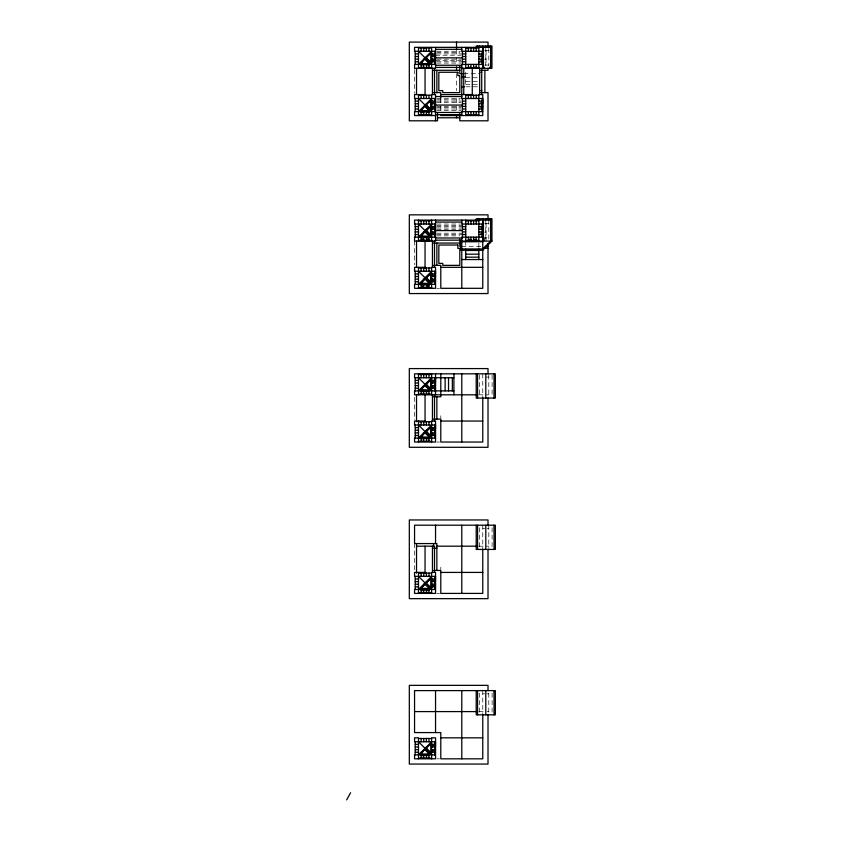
<?xml version="1.0" encoding="UTF-8"?>
<svg xmlns="http://www.w3.org/2000/svg" width="842" height="842" viewBox="0 0 842 842"><rect width="100%" height="100%" fill="white"/><g stroke="black" fill="none" stroke-linecap="round" stroke-linejoin="round"><path stroke-width="0.63" stroke-dasharray="4.21 3.16" d="M484.739 50.594L488.802 50.594M436.861 51.278L460.469 51.278M436.83 52.593L459.879 52.593M436.83 53.909L462.437 53.909M435.546 55.214L461.163 55.214M436.83 59.151L461.163 59.151M484.739 59.466L486.055 59.466M435.546 60.466L461.163 60.466M436.83 61.771L462.437 61.771M436.83 63.087L461.163 63.087M484.739 65.055L488.802 65.055M463.753 73.675L478.835 73.675M463.753 76.464L465.721 76.464M463.753 77.517L465.721 77.517M465.721 77.738L478.835 77.738M465.721 81.411L477.519 81.411M465.721 84.432L477.519 84.432M477.519 86.789L465.721 86.789L465.721 68.339M436.861 98.503L460.469 98.503M436.83 99.819L459.879 99.819M436.83 101.124L461.163 101.124M436.83 102.44L461.163 102.44M436.83 106.376L462.437 106.376M436.83 107.681L461.163 107.681M436.83 108.997L461.163 108.997M436.83 110.313L461.163 110.313M484.739 223.34L488.802 223.34M436.861 224.035L460.469 224.035M436.83 225.351L462.437 225.351M436.83 226.656L462.437 226.656M436.83 227.971L462.437 227.971M436.83 229.277L461.163 229.277M484.739 232.213L486.055 232.213M436.83 233.213L462.437 233.213M436.83 234.529L462.437 234.529M436.83 235.844L459.879 235.844M482.771 237.802L488.802 237.802M461.784 246.432L481.456 246.432M436.861 288.311L439.482 288.311M486.055 377.069L488.802 377.069M478.835 394.814L484.739 394.814M486.055 394.814L488.802 394.814M436.861 442.039L439.482 442.039M482.771 528.45L484.739 528.45M486.971 528.45L488.802 528.45M478.835 546.184L484.739 546.184M485.792 546.184L488.802 546.184M436.861 593.41L439.482 593.41M482.771 693.85L484.739 693.85M486.971 693.85L488.802 693.85M478.835 711.595L485.792 711.595M486.971 711.595L488.802 711.595M436.861 758.821L439.482 758.821M492.096 375.111L492.096 396.782M492.096 527.755L492.096 548.153M492.096 693.155L492.096 713.563M488.802 48.426L488.802 65.708M488.802 220.099L488.802 239.991M488.802 375.111L488.802 398.066M488.802 525.197L488.802 548.352M488.802 693.155L488.802 713.753M486.055 50.594L486.055 65.055M486.055 223.34L486.055 241.086M485.792 47.352L485.792 65.708M485.792 220.099L485.792 239.991M482.771 373.827L482.771 398.066M482.771 525.197L482.771 549.437M482.771 690.608L482.771 714.216M479.477 375.111L479.477 396.782M479.477 527.755L479.477 548.153M479.477 693.155L479.477 713.563M478.835 243.222L478.835 249.474M465.721 241.086L465.721 249.474M456.532 49.899L456.532 63.192M456.532 73.58L456.532 90.631M456.532 98.503L456.532 110.313M440.798 98.503L440.798 110.965M440.798 415.801L440.798 418.432M440.798 567.182L440.798 569.802M414.559 69.644L414.559 93.251M414.559 241.086L414.559 264.693M414.559 397.445L414.559 419.737M414.559 543.564L414.559 569.802"/><path stroke-width="1.26" d="M435.388 56.53L435.472 53.909M435.272 107.681L435.472 101.124M435.272 233.213L435.472 226.656M435.156 284.375L435.546 271.25L414.559 271.25L414.559 267.324L425.052 267.324M435.156 390.888L435.546 377.763M435.156 438.103L435.546 424.989L414.559 424.989L414.559 421.053L425.052 421.053M435.156 589.474L435.546 576.36L414.559 576.36L414.559 572.423L425.052 572.423M435.156 754.885L435.546 741.76L414.559 741.76L414.559 737.834L418.495 737.834L418.495 758.821M482.613 56.53L482.687 53.909M482.382 111.618L482.771 98.503L461.784 98.503L461.784 64.402L482.771 64.402M482.498 233.213L482.687 226.656M346.641 799.9L350.588 792.732M418.495 64.402L431.609 51.278M425.852 59.698L429.82 63.981L420.284 63.981L422.673 61.287M420.284 63.981L425.052 58.908M430.883 62.613L426.115 57.845L431.199 53.078L431.199 62.613L431.199 53.078M418.495 111.618L431.609 98.503M420.284 111.207L425.052 106.124L429.82 111.207L420.284 111.207L422.673 108.513M429.294 101.882L431.199 100.293L431.199 109.828L426.115 105.061L431.199 100.293M418.495 237.149L431.609 224.035M420.284 236.423L425.052 231.655C443.26 242.707 402.381 234.013 429.82 236.423M426.115 230.592L431.199 225.824L431.199 235.36L426.115 230.592L431.199 225.824M420.284 236.739L425.052 231.655M418.495 284.375L431.609 271.25M420.284 283.649L425.052 278.881C443.26 289.932 402.381 281.239 429.82 283.649M426.115 277.818L431.199 273.05L431.199 282.586L426.115 277.818L431.199 273.05M420.284 283.954L425.052 278.881M491.949 241.086L482.771 250.263L460.606 250.263L460.606 241.086L491.949 241.086L491.949 218.783L476.214 218.783L476.214 220.099M418.495 390.888L431.609 377.763M420.284 390.162L425.052 385.394C443.26 396.435 402.381 387.752 429.82 390.162M430.883 379.553L426.115 384.32L431.199 379.553L431.199 388.257M420.284 390.467L425.052 385.394M418.495 438.103L431.609 424.989M420.284 437.377L425.052 432.609C443.26 443.66 402.381 434.967 429.82 437.377M426.115 431.546L431.199 426.778L431.199 436.314L426.115 431.546L431.199 426.778M420.284 437.693L425.052 432.609M418.495 589.474L431.609 576.36M420.284 588.747L425.052 583.98C443.26 595.031 402.381 586.337 429.82 588.747M430.883 578.149L426.115 582.917L431.199 587.684L431.199 578.149L431.199 587.684M420.284 589.063L425.052 583.98M426.431 582.917L431.199 578.149M418.495 754.885L431.609 741.76M425.852 750.18L429.82 754.464L420.284 754.464L422.673 751.769M420.284 754.464L425.052 749.391M430.883 753.095L426.115 748.327L431.199 743.56L431.199 753.095L431.199 743.56M490.644 47.352L414.559 47.352L414.559 51.278L435.546 51.278M418.495 48.005L431.609 48.005M465.721 48.005L478.835 48.005M435.546 49.31L461.784 49.31M482.771 51.278L461.784 51.278L461.784 47.352M415.222 53.909L418.495 53.909M431.609 53.909L435.546 53.909M462.437 53.909L465.721 53.909M478.835 53.909L482.771 53.909M433.577 55.214L435.546 55.214M480.803 55.214L482.771 55.214M415.222 56.53L418.495 56.53M431.609 56.53L435.546 56.53M462.437 56.53L465.721 56.53M478.835 56.53L482.771 56.53M434.893 57.845L462.437 57.845M415.222 59.151L418.495 59.151M431.609 59.151L435.546 59.151M462.437 59.151L465.721 59.151M478.835 59.151L482.771 59.151M423.684 59.203L426.42 59.203L426.42 56.477M433.577 60.466L435.546 60.466M480.803 60.466L482.771 60.466M415.222 61.771L418.495 61.771M431.609 61.771L435.546 61.771M462.437 61.771L465.721 61.771M478.835 61.771L482.771 61.771M420.284 63.676L429.82 63.676M435.546 64.402L414.559 64.402L414.559 68.339L435.546 68.339L435.546 47.352M421.116 65.055L423.747 65.055M426.368 65.055L428.988 65.055M435.546 65.244L461.784 65.244M482.771 65.434L483.424 65.434M421.116 67.349L423.747 67.349M426.368 67.349L428.988 67.349M435.546 67.413L461.784 67.413M468.341 67.349L470.962 67.349M473.593 67.349L476.214 67.349M482.771 67.265L484.087 67.265L484.087 68.339M490.644 67.265L489.718 67.265L489.718 68.339M418.495 67.676L421.116 67.676L421.116 64.402M431.609 67.676L428.988 67.676L428.988 64.402M465.721 67.676L468.341 67.676L468.341 64.402M478.835 67.676L476.214 67.676L476.214 64.402M461.784 68.339L491.949 68.339L491.949 46.036L476.214 46.036L476.214 47.352M433.577 70.296L459.816 70.296M480.803 70.296L488.013 70.296L488.013 68.339M480.803 72.265L481.719 72.265M463.753 73.675L459.816 73.675L459.816 66.371M461.784 76.464L463.753 76.464M461.784 77.517L463.753 77.517M461.784 86.789L464.405 86.789M480.803 90.631L481.719 90.631M433.577 92.599L440.798 92.599L440.798 97.851M480.803 92.599L488.013 92.599L488.013 120.806L459.816 120.806L459.816 113.586M425.052 94.567L414.559 94.567L414.559 98.503L435.546 98.503M440.798 94.567L472.278 94.567M418.495 95.22L431.609 95.22M465.721 95.22L478.835 95.22M435.546 96.535L461.784 96.535M415.222 101.124L418.495 101.124M431.609 101.124L435.546 101.124M462.437 101.124L465.721 101.124M478.835 101.124L482.771 101.124M433.577 102.44L435.546 102.44M480.803 102.44L482.771 102.44M415.222 103.755L418.495 103.755M431.609 103.755L435.546 103.755M462.437 103.755L465.721 103.755M478.835 103.755L482.771 103.755M435.546 105.061L462.437 105.061M415.222 106.376L418.495 106.376M423.684 106.429L426.42 106.429L426.42 103.692M431.609 106.376L435.546 106.376M462.437 106.376L465.721 106.376M478.835 106.376L482.771 106.376M433.577 107.681L435.546 107.681M480.803 107.681L482.771 107.681M415.222 108.997L418.495 108.997M431.609 108.997L435.546 108.997M462.437 108.997L465.721 108.997M478.835 108.997L482.771 108.997M420.284 110.891L429.82 110.891M435.546 111.618L414.559 111.618L414.559 115.554L435.546 115.554M482.771 111.618L461.784 111.618L461.784 115.554M421.116 112.281L423.747 112.281M426.368 112.281L428.988 112.281M435.546 112.46L461.784 112.46M421.116 114.575L423.747 114.575M426.368 114.575L428.988 114.575M468.341 114.575L470.962 114.575M473.593 114.575L476.214 114.575M435.546 114.638L461.784 114.638M418.495 114.901L421.116 114.901L421.116 111.618M431.609 114.901L428.988 114.901L428.988 111.618M465.721 114.901L468.341 114.901L468.341 111.618M478.835 114.901L476.214 114.901L476.214 111.618M440.798 115.554L482.771 115.554L482.771 94.567L478.835 94.567L478.835 115.554M437.514 117.785L459.816 117.785M490.644 220.099L414.559 220.099L414.559 224.035L435.546 224.035M418.495 220.751L431.609 220.751M465.721 220.751L478.835 220.751M435.546 222.067L461.784 222.067M482.771 224.035L461.784 224.035L461.784 220.099M415.222 226.656L418.495 226.656M431.609 226.656L435.546 226.656M462.437 226.656L465.721 226.656M478.835 226.656L482.771 226.656M433.577 227.971L435.546 227.971M480.803 227.971L482.771 227.971M415.222 229.277L418.495 229.277M431.609 229.277L435.546 229.277M462.437 229.277L465.721 229.277M478.835 229.277L482.771 229.277M434.893 230.592L462.437 230.592M415.222 231.908L418.495 231.908M423.684 231.96L426.42 231.96L426.42 229.224M431.609 231.908L435.546 231.908M462.437 231.908L465.721 231.908M478.835 231.908L482.771 231.908M433.577 233.213L435.546 233.213M480.803 233.213L482.771 233.213M415.222 234.529L418.495 234.529M431.609 234.529L435.546 234.529M462.437 234.529L465.721 234.529M478.835 234.529L482.771 234.529M435.546 237.149L414.559 237.149L414.559 241.086L435.546 241.086L435.546 220.099M482.771 237.149L461.784 237.149L461.784 288.311M421.116 237.802L423.747 237.802M426.368 237.802L428.988 237.802M435.546 237.991L461.784 237.991M482.771 238.181L484.087 238.181L484.087 240.023L482.771 240.023M421.116 240.107L423.747 240.107M426.368 240.107L428.988 240.107M435.546 240.17L461.784 240.17M468.341 240.107L470.962 240.107M473.593 240.107L476.214 240.107M418.495 240.433L421.116 240.433M423.747 240.433L426.368 240.433M428.988 240.433L431.609 240.433M465.721 240.433L468.341 240.433M470.962 240.433L473.593 240.433M476.214 240.433L478.835 240.433M461.784 241.738L482.771 241.738L483.424 241.086L483.424 220.099M433.577 243.054L459.816 243.054M460.606 246.432L461.784 246.432M485.392 246.432L488.013 246.432M484.087 248.295L488.013 248.295M460.606 248.958L482.771 248.958L490.644 241.086L490.644 218.783M460.606 249.221L461.784 249.221M465.721 250.495L478.835 250.495M465.721 254.168L478.835 254.168M465.721 257.178L478.835 257.178M461.784 259.546L482.771 259.546M433.577 265.356L440.798 265.356L440.798 288.311L482.771 288.311L482.771 218.783M440.798 267.324L482.771 267.324M418.495 267.977L431.609 267.977M415.222 273.882L418.495 273.882M431.609 273.882L435.546 273.882M433.577 275.187L435.546 275.187M415.222 276.502L418.495 276.502M431.609 276.502L435.546 276.502M415.222 279.123L418.495 279.123M431.609 279.123L435.546 279.123M423.684 279.176L426.42 279.176L426.42 276.45M433.577 280.439L435.546 280.439M415.222 281.754L418.495 281.754M431.609 281.754L435.546 281.754M435.546 284.375L414.559 284.375L414.559 288.311L435.546 288.311L435.546 267.324L431.609 267.324L431.609 288.311M421.116 285.028L423.747 285.028M426.368 285.028L428.988 285.028M421.116 287.322L423.747 287.322M426.368 287.322L428.988 287.322M418.495 287.648L421.116 287.648M423.747 287.648L426.368 287.648M428.988 287.648L431.609 287.648M418.495 374.49L431.609 374.49M453.912 377.763L414.559 377.763L414.559 373.827L495.359 373.827L495.359 398.066L476.214 398.066L476.214 373.827M415.222 380.395L418.495 380.395M431.609 380.395L435.546 380.395M433.577 381.7L435.546 381.7M415.222 383.015L418.495 383.015M431.609 383.015L435.546 383.015M415.222 385.636L418.495 385.636M423.684 385.689L426.42 385.689L426.42 382.963M431.609 385.636L435.546 385.636M433.577 386.952L435.546 386.952M415.222 388.257L418.495 388.257M431.609 388.257L435.546 388.257M430.883 389.088L431.199 379.553M453.912 390.888L414.559 390.888L414.559 394.814L477.519 394.814M421.116 391.541L423.747 391.541M426.368 391.541L428.988 391.541M421.116 393.835L423.747 393.835M426.368 393.835L428.988 393.835M418.495 394.161L421.116 394.161L421.116 390.888M431.609 394.161L428.988 394.161L428.988 390.888M433.577 396.782L440.798 396.782L440.798 373.827M433.577 419.084L440.798 419.084L440.798 442.039L482.771 442.039L482.771 398.066M440.798 421.053L482.771 421.053M418.495 421.705L431.609 421.705M415.222 427.61L418.495 427.61M431.609 427.61L435.546 427.61M433.577 428.925L435.546 428.925M415.222 430.23L418.495 430.23M431.609 430.23L435.546 430.23M415.222 432.862L418.495 432.862M423.684 432.914L426.42 432.914L426.42 430.178M431.609 432.862L435.546 432.862M433.577 434.167L435.546 434.167M415.222 435.482L418.495 435.482M431.609 435.482L435.546 435.482M435.546 438.103L414.559 438.103L414.559 442.039L435.546 442.039L435.546 421.053L431.609 421.053L431.609 442.039M421.116 438.756L423.747 438.756M426.368 438.756L428.988 438.756M421.116 441.061L423.747 441.061M426.368 441.061L428.988 441.061M418.495 441.387L421.116 441.387L421.116 438.103M431.609 441.387L428.988 441.387L428.988 438.103M416.527 546.184L434.504 546.184L434.504 572.423M436.861 546.184L477.519 546.184M433.577 548.153L436.861 548.153M433.577 570.455L440.798 570.455L440.798 593.41L482.771 593.41L482.771 549.437M440.798 572.423L482.771 572.423M418.495 573.076L431.609 573.076M415.222 578.98L418.495 578.98M431.609 578.98L435.546 578.98M433.577 580.296L435.546 580.296M415.222 581.601L418.495 581.601M431.609 581.601L435.546 581.601M415.222 584.232L418.495 584.232M423.684 584.285L426.42 584.285L426.42 581.548M431.609 584.232L435.546 584.232M433.577 585.537L435.546 585.537M415.222 586.853L418.495 586.853M431.609 586.853L435.546 586.853M435.546 589.474L414.559 589.474L414.559 593.41L435.546 593.41L435.546 572.423L431.609 572.423L431.609 593.41M421.116 590.137L423.747 590.137M426.368 590.137L428.988 590.137M421.116 592.431L423.747 592.431M426.368 592.431L428.988 592.431M418.495 592.757L421.116 592.757L421.116 589.474M431.609 592.757L428.988 592.757L428.988 589.474M414.559 711.595L477.519 711.595M440.798 737.834L482.771 737.834M418.495 738.487L431.609 738.487M415.222 744.391L418.495 744.391M431.609 744.391L435.546 744.391M433.577 745.696L435.546 745.696M415.222 747.012L418.495 747.012M431.609 747.012L435.546 747.012M415.222 749.633L418.495 749.633M423.684 749.685L426.42 749.685L426.42 746.959M431.609 749.633L435.546 749.633M433.577 750.948L435.546 750.948M415.222 752.253L418.495 752.253M431.609 752.253L435.546 752.253M420.284 754.158L429.82 754.158M435.546 754.885L414.559 754.885L414.559 758.821L435.546 758.821L435.546 737.834L431.609 737.834L431.609 758.821M421.116 755.537L423.747 755.537M426.368 755.537L428.988 755.537M421.116 757.832L423.747 757.832M426.368 757.832L428.988 757.832M418.495 758.158L421.116 758.158L421.116 754.885M431.609 758.158L428.988 758.158L428.988 754.885M426.431 57.845L431.199 62.613M418.495 51.278L431.609 64.402M425.052 59.214L429.82 63.981M426.431 105.061L431.199 109.828M418.495 98.503L431.609 111.618M425.052 106.439L429.82 111.207M426.431 230.592L431.199 235.36M418.495 224.035L431.609 237.149M425.052 231.971L429.82 236.739M426.431 277.818L431.199 282.586M418.495 271.25L431.609 284.375M425.052 279.186L429.82 283.954M426.431 384.32L431.199 389.088M418.495 377.763L431.609 390.888M425.052 385.699L429.82 390.467M426.431 431.546L431.199 436.314M418.495 424.989L431.609 438.103M425.052 432.925L429.82 437.693M418.495 576.36L431.609 589.474M425.052 584.295L429.82 589.063M426.431 748.327L431.199 753.095M418.495 741.76L431.609 754.885M425.052 749.696L429.82 754.464M494.065 373.827L493.991 398.066M493.991 525.197L494.065 549.437M493.991 690.608L494.065 714.837M490.644 46.036L490.644 68.339M488.802 46.036L488.802 47.352M488.802 218.783L488.802 220.099M488.013 47.352L488.013 42.1L409.317 42.1L409.317 120.806L437.514 120.806L437.514 113.586M488.013 218.783L488.013 214.847L409.317 214.847L409.317 293.553L488.013 293.553L488.013 243.706M488.013 373.827L488.013 368.585L409.317 368.585L409.317 447.291L488.013 447.291L488.013 398.066M488.013 525.197L488.013 519.956L409.317 519.956L409.317 598.662L488.013 598.662L488.013 549.437M488.013 690.608L488.013 685.356L409.317 685.356L409.317 764.062L488.013 764.062L488.013 714.837M485.792 46.036L485.792 47.352M485.792 218.783L485.792 220.099M485.792 373.827L485.792 398.066M485.792 525.197L485.792 549.437M485.792 690.608L485.792 714.837M484.866 70.296L484.866 92.599M483.424 47.352L483.424 68.339M482.771 46.036L482.771 68.339M482.771 714.837L482.771 758.821L440.798 758.821L440.798 732.582L414.559 732.582L414.559 690.608L495.359 690.608L495.359 714.837L476.214 714.837L476.214 690.608M482.119 51.278L482.119 64.402M482.119 98.503L482.119 101.124M482.119 103.755L482.119 106.376M482.119 108.997L482.119 111.618M482.119 224.035L482.119 237.149M481.782 53.909L481.782 56.53M481.782 59.151L481.782 61.771M481.719 68.339L481.719 94.567M481.782 101.124L481.782 103.755M481.782 106.376L481.782 108.997M481.782 226.656L481.782 229.277M481.782 231.908L481.782 234.529M479.666 68.339L479.666 94.567M479.477 46.036L479.477 47.352M479.477 218.783L479.477 220.099M478.835 47.352L478.835 68.339M478.835 220.099L478.835 241.086M478.835 249.053L478.835 259.546M477.582 46.036L477.582 47.352M477.582 218.783L477.582 220.099M477.582 373.827L477.582 398.066M477.582 525.197L477.582 549.437M477.582 690.608L477.582 714.837M476.214 48.005L476.214 51.278M476.214 95.22L476.214 98.503M476.214 220.751L476.214 224.035M476.214 237.149L476.214 241.086M476.214 525.197L476.214 549.437L495.359 549.437L495.359 525.197L414.559 525.197L414.559 543.564L436.861 543.564L436.861 570.455M474.899 239.117L474.899 241.086M473.593 48.005L473.593 51.278M473.593 64.402L473.593 67.676L470.962 67.676L470.962 64.402M473.593 95.22L473.593 98.503M473.593 111.618L473.593 114.901L470.962 114.901L470.962 111.618M473.593 220.751L473.593 224.035M473.593 237.149L473.593 241.086M472.278 68.339L472.278 95.22M470.962 48.005L470.962 51.278M470.962 95.22L470.962 98.503M470.962 220.751L470.962 224.035M470.962 237.149L470.962 241.086M469.657 239.117L469.657 241.086M468.341 48.005L468.341 51.278M468.341 95.22L468.341 98.503M468.341 220.751L468.341 224.035M468.341 237.149L468.341 241.086M465.721 47.352L465.721 68.339M465.721 94.567L465.721 115.554M465.721 220.099L465.721 241.086M465.721 249.221L465.721 259.546M463.753 68.339L463.753 94.567M462.437 51.278L462.437 64.402M462.437 98.503L462.437 111.618M462.437 224.035L462.437 237.991M461.784 373.827L461.784 442.039M461.784 525.197L461.784 593.41M461.784 690.608L461.784 758.821M459.816 239.117L459.816 246.432M456.532 42.1L456.532 49.31M456.532 66.855L456.532 70.296M456.532 115.554L456.532 117.785M453.912 373.827L453.912 394.814M452.343 377.763L452.343 390.888M448.533 377.763L448.533 390.888M445.123 377.763L445.123 390.888M436.861 70.296L436.861 92.599M436.861 243.054L436.861 265.356M436.861 396.782L436.861 419.084M435.546 120.806L435.546 94.567L431.609 94.567L431.609 115.554M435.546 373.827L435.546 394.814M435.546 525.197L435.546 543.564M435.546 690.608L435.546 732.582M434.893 51.278L434.893 53.909M434.893 56.53L434.893 59.151M434.893 61.771L434.893 64.402M434.893 98.503L434.893 101.124M434.893 103.755L434.893 106.376M434.893 108.997L434.893 111.618M434.893 224.035L434.893 226.656M434.893 229.277L434.893 231.908M434.893 234.529L434.893 237.149M434.893 271.25L434.893 273.882M434.893 276.502L434.893 279.123M434.893 281.754L434.893 284.375M434.893 377.763L434.893 380.395M434.893 383.015L434.893 385.636M434.893 388.257L434.893 390.888M434.893 424.989L434.893 427.61M434.893 430.23L434.893 432.862M434.893 435.482L434.893 438.103M434.893 576.36L434.893 578.98M434.893 581.601L434.893 584.232M434.893 586.853L434.893 589.474M434.893 741.76L434.893 744.391M434.893 747.012L434.893 749.633M434.893 752.253L434.893 754.885M434.567 53.909L434.567 56.53M434.567 59.151L434.567 61.771M434.504 68.339L434.504 94.567M434.567 101.124L434.567 103.755M434.567 106.376L434.567 108.997M434.567 226.656L434.567 229.277M434.567 231.908L434.567 234.529M434.504 241.086L434.504 267.324M434.567 273.882L434.567 276.502M434.567 279.123L434.567 281.754M434.567 380.395L434.567 383.015M434.567 385.636L434.567 388.257M434.504 394.814L434.504 421.053M434.567 427.61L434.567 430.23M434.567 432.862L434.567 435.482M434.567 578.98L434.567 581.601M434.567 584.232L434.567 586.853M434.567 744.391L434.567 747.012M434.567 749.633L434.567 752.253M433.577 543.564L433.577 546.184M432.451 68.339L432.451 94.567M432.451 241.086L432.451 267.324M432.451 394.814L432.451 421.053M432.451 546.184L432.451 572.423M432.272 53.909L432.272 56.53M432.272 59.151L432.272 61.771M432.272 101.124L432.272 103.755M432.272 106.376L432.272 108.997M432.272 226.656L432.272 229.277M432.272 231.908L432.272 234.529M432.272 273.882L432.272 276.502M432.272 279.123L432.272 281.754M432.272 380.395L432.272 383.015M432.272 385.636L432.272 388.257M432.272 427.61L432.272 430.23M432.272 432.862L432.272 435.482M432.272 578.98L432.272 581.601M432.272 584.232L432.272 586.853M432.272 744.391L432.272 747.012M432.272 749.633L432.272 752.253M431.609 47.352L431.609 68.339M431.609 220.099L431.609 241.086M431.609 373.827L431.609 394.814M430.883 100.293L430.883 109.828M430.883 225.824L430.883 235.36M430.883 273.05L430.883 282.586M430.883 426.778L430.883 436.314M428.988 48.005L428.988 51.278M428.988 95.22L428.988 98.503M428.988 220.751L428.988 224.035M428.988 237.149L428.988 241.086M428.988 267.977L428.988 271.25M428.988 284.375L428.988 288.311M428.988 374.49L428.988 377.763M428.988 421.705L428.988 424.989M428.988 573.076L428.988 576.36M428.988 738.487L428.988 741.76M427.683 239.117L427.683 241.086M427.683 286.343L427.683 288.311M426.368 48.005L426.368 51.278M426.368 64.402L426.368 67.676L423.747 67.676L423.747 64.402M426.368 95.22L426.368 98.503M426.368 111.618L426.368 114.901L423.747 114.901L423.747 111.618M426.368 220.751L426.368 224.035M426.368 237.149L426.368 241.086M426.368 267.977L426.368 271.25M426.368 284.375L426.368 288.311M426.368 374.49L426.368 377.763M426.368 390.888L426.368 394.161L423.747 394.161L423.747 390.888M426.368 421.705L426.368 424.989M426.368 438.103L426.368 441.387L423.747 441.387L423.747 438.103M426.368 573.076L426.368 576.36M426.368 589.474L426.368 592.757L423.747 592.757L423.747 589.474M426.368 738.487L426.368 741.76M426.368 754.885L426.368 758.158L423.747 758.158L423.747 754.885M425.052 68.339L425.052 95.22M425.052 241.086L425.052 267.977M425.052 394.814L425.052 421.705M425.052 546.184L425.052 573.076M423.747 48.005L423.747 51.278M423.747 95.22L423.747 98.503M423.747 220.751L423.747 224.035M423.747 237.149L423.747 241.086M423.747 267.977L423.747 271.25M423.747 284.375L423.747 288.311M423.747 374.49L423.747 377.763M423.747 421.705L423.747 424.989M423.747 573.076L423.747 576.36M423.747 738.487L423.747 741.76M422.431 239.117L422.431 241.086M422.431 286.343L422.431 288.311M421.116 48.005L421.116 51.278M421.116 95.22L421.116 98.503M421.116 220.751L421.116 224.035M421.116 237.149L421.116 241.086M421.116 267.977L421.116 271.25M421.116 284.375L421.116 288.311M421.116 374.49L421.116 377.763M421.116 421.705L421.116 424.989M421.116 573.076L421.116 576.36M421.116 738.487L421.116 741.76M418.495 47.352L418.495 68.339M418.495 94.567L418.495 115.554M418.495 220.099L418.495 241.086M418.495 267.324L418.495 288.311M418.495 373.827L418.495 394.814M418.495 421.053L418.495 442.039M418.495 572.423L418.495 593.41M416.527 68.339L416.527 94.567M416.527 241.086L416.527 267.324M416.527 394.814L416.527 421.705M416.527 543.564L416.527 573.076M415.222 51.278L415.222 64.402M415.222 98.503L415.222 111.618M415.222 224.035L415.222 237.149M415.222 271.25L415.222 284.375M415.222 377.763L415.222 390.888M415.222 424.989L415.222 438.103M415.222 576.36L415.222 589.474M415.222 741.76L415.222 754.885M457.848 72.265L438.829 72.265L438.829 90.631L442.766 90.631L442.766 92.599L459.816 92.599L459.816 75.643L457.848 75.643L457.848 72.265M457.848 245.022L438.829 245.022L438.829 263.388L442.766 263.388L442.766 265.356L459.816 265.356L459.816 248.39L457.848 248.39L457.848 245.022"/></g></svg>
